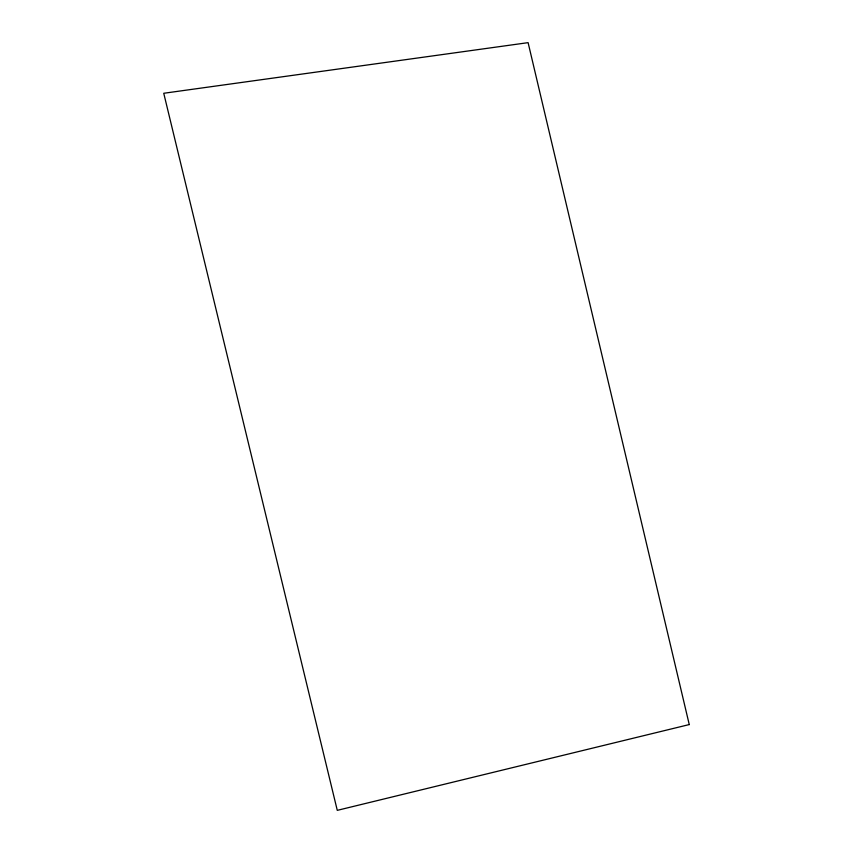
<?xml version="1.0" encoding="UTF-8"?>
<svg xmlns="http://www.w3.org/2000/svg" width="853" height="853" viewBox="0 0 853 853"><rect width="100%" height="100%" fill="white"/><g stroke="black" fill="none" stroke-linecap="round" stroke-linejoin="round"><path stroke-width="1.28" d="M689.256 724.57L337.276 810.35L163.744 93.276L528.103 42.65L689.256 724.57"/></g></svg>
